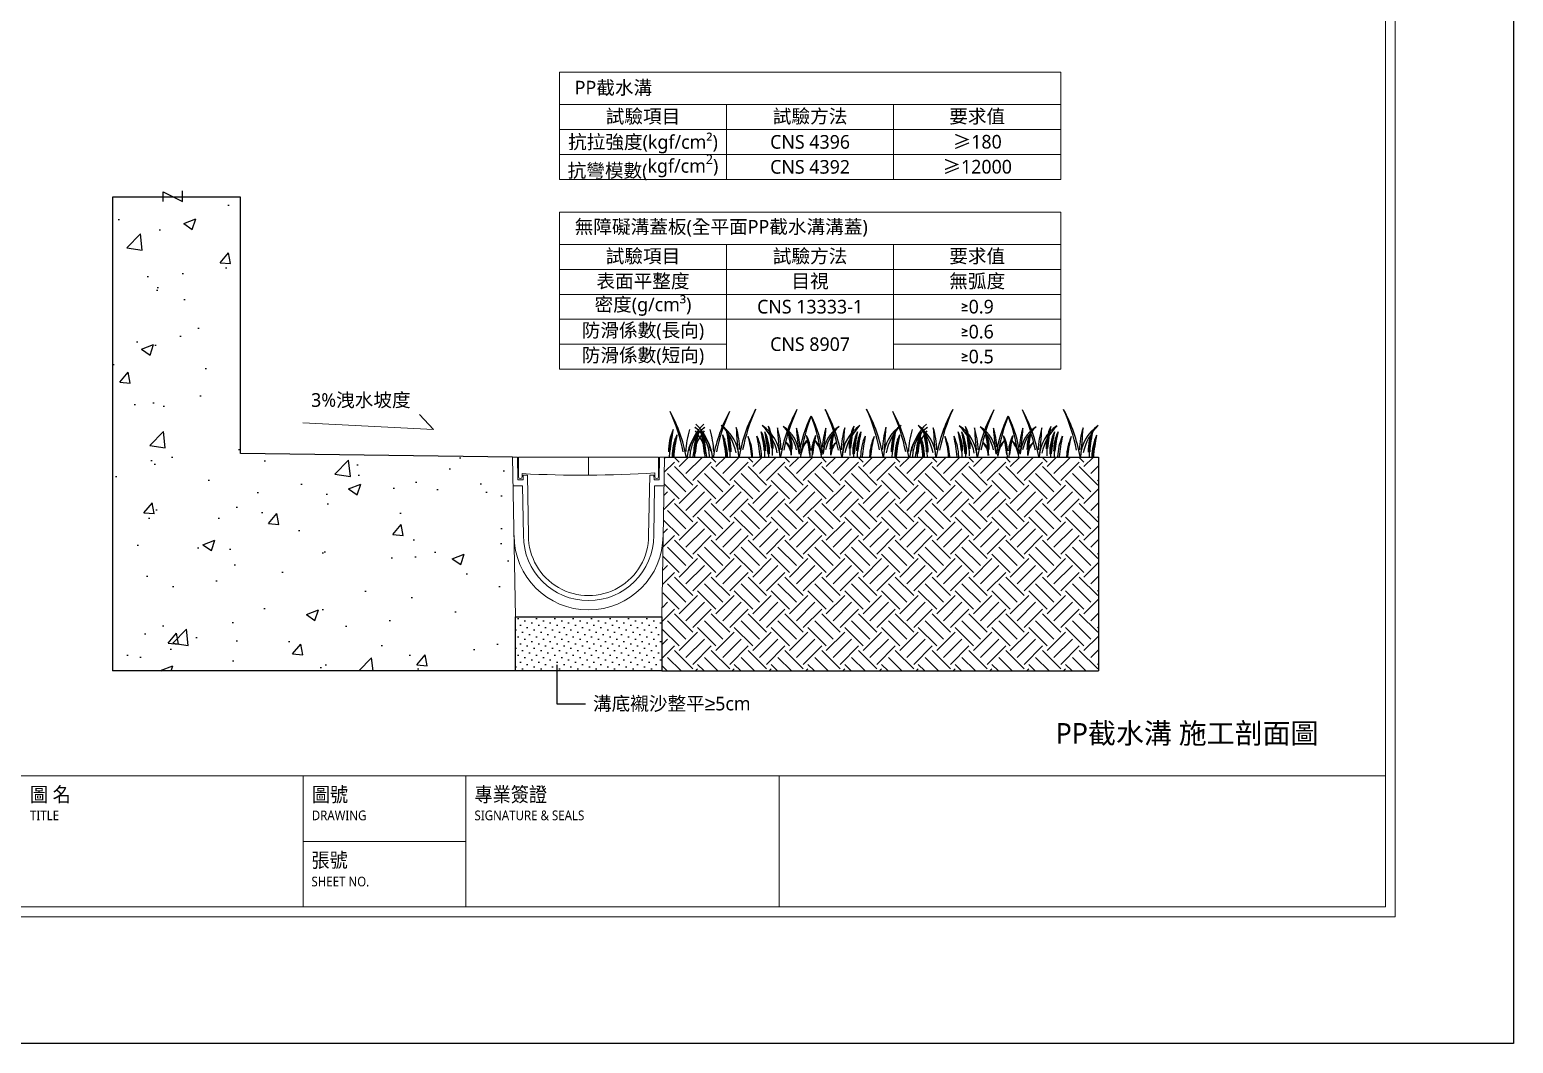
# Model space of a CAD drawing. Header units: millimetres. Extents: x 4267 to 8467, y 166 to 3136.
# Drawn here: x 6294 to 8467, y 166 to 1651 of the extents above; entities that cross this region are included whole.
import ezdxf
from ezdxf.enums import TextEntityAlignment as Align

# ---------------------------------------------------------------- set-up
doc = ezdxf.new("R2010")
doc.units = ezdxf.units.MM
doc.layers.add('0-HATCH', color=7, linetype='Continuous')
doc.styles.add('圖框文字', font='Microsoft JhengHei.ttf')
doc.styles.add('微軟正黑體', font='Microsoft JhengHei.ttf')

msp = doc.modelspace()

# ---------------------------------------------------------------- hatches: boundary and pattern name
at = {"layer": '0-HATCH'}
h = msp.add_hatch(dxfattribs=at)
h.set_pattern_fill('AR-CONC', color=256)
h.set_pattern_definition([(50, (-2918.16, -680.22), (182.1847, -15.939), [19.05, -209.55]), (355, (-2918.16, -680.22), (-35.2434, 191.057), [15.24, -167.6406]), (100.4514, (-2902.98, -681.55), (146.9412, 175.1178), [16.19, -178.0902]), (46.1842, (-2918.16, -629.42), (271.079, -42.0423), [28.575, -314.325]), (96.6356, (-2895.57, -632.92), (237.404, 247.426), [24.285, -267.1356]), (351.184, (-2918.16, -629.42), (237.404, 247.426), [22.86, -251.46]), (21, (-2892.76, -642.12), (151.6144, -102.2652), [19.05, -209.55]), (326, (-2892.76, -642.12), (61.802, 184.188), [15.24, -167.64]), (71.4514, (-2880.13, -650.64), (213.4164, 81.9228), [16.19, -178.09]), (37.5, (-2918.16, -680.22), (3.0886, 84.55504), [0, -165.608, 0, -170.18, 0, -168.275]), (7.5, (-2918.16, -680.22), (66.8197, 100.1806), [0, -97.028, 0, -161.798, 0, -64.135]), (327.5, (-2974.804, -680.22), (135.5906, -5.72874), [0, -63.5, 0, -198.12, 0, -262.89]), (317.5, (-3000.2, -680.22), (148.1292, 25.4265), [0, -82.55, 0, -131.572, 0, -186.69])])
h.paths.add_polyline_path([(6603, 1029.8), (6603, 1405), (6518.3, 1405), (6518.3, 1398.6), (6505.5, 1405), (6415.9, 1405), (6415.9, 711.1), (7005.7, 711.1), (7005.7, 790.3), (7003.7, 905.6, -0.009159), (7003.6, 909.6), (7001.6, 1024.3)])
h = msp.add_hatch(dxfattribs=at)
h.set_pattern_fill('EARTH', color=256, scale=6, angle=45)
h.set_pattern_definition([(45, (-2918.162, -680.22), (0, 53.88154), [38.1, -38.1]), (45, (-2928.265, -670.117), (0, 53.88154), [38.1, -38.1]), (45, (-2938.368, -660.014), (0, 53.88154), [38.1, -38.1]), (135, (-2938.368, -653.28), (-53.88154, 0), [38.1, -38.1]), (135, (-2928.265, -643.176), (-53.88154, 0), [38.1, -38.1]), (135, (-2918.162, -633.073), (-53.88154, 0), [38.1, -38.1])])
h.paths.add_polyline_path([(7859.3, 1024.3), (7223.8, 1024.3), (7219.8, 711.1), (7859.3, 711.1)])
h = msp.add_hatch(dxfattribs=at)
h.set_pattern_fill('DOTS', color=256, scale=6, angle=45)
h.set_pattern_definition([(45, (-2918.162, -680.219), (-3.367596, 10.102788), [0, -9.525])])
h.paths.add_polyline_path([(7219.8, 711.1), (7219.8, 790.3), (7005.7, 790.3), (7005.7, 711.1)])

# ---------------------------------------------------------------- linework, layer by layer
for p, q in [((8466.8, 3135.5, 163.2), (8466.8, 165.5, 163.2)), ((6489.7, 1398.6), (6489.7, 1412.8)), ((6489.7, 1412.8), (6518.3, 1398.6)), ((6518.3, 1398.6), (6518.3, 1414.3)), ((6603, 1405), (6415.9, 1405)), ((6415.9, 1405), (6415.9, 711.1)), ((6603, 1029.8), (6603, 1405)), ((7001.6, 1024.3), (6603, 1029.8)), ((7223.8, 1024.3), (7859.3, 1024.3)), ((7859.3, 1024.3), (7859.3, 711.1)), ((7066.1, 719.9), (7066.1, 662.9)), ((7005.7, 711.1), (6415.9, 711.1)), ((7219.8, 711.1), (7859.3, 711.1)), ((7066.1, 662.9), (7108.4, 662.9)), ((8466.8, 165.5, 163.2), (4266.8, 165.5, 163.2))]:
    msp.add_line(p, q)
at = {"lineweight": 5}
for p, q in [((8279.8, 2936.7, 163.2), (8279.8, 557.5, 163.2)), ((8279.8, 365.3, 163.2), (8279.8, 2936.7, 163.2)), ((7070, 1588.2), (7804.1, 1588.2)), ((7070, 1588.2), (7070, 1431.2)), ((7804.1, 1588.2), (7804.1, 1431.2)), ((7070, 1540.8), (7804.1, 1540.8)), ((7314.7, 1540.8), (7314.7, 1431.2)), ((7559.4, 1540.8), (7559.4, 1431.2)), ((7070, 1504.3), (7804.1, 1504.3)), ((7070, 1467.7), (7804.1, 1467.7)), ((7070, 1431.2), (7804.1, 1431.2)), ((7070, 1383.3), (7804.1, 1383.3)), ((7070, 1383.3), (7070, 1153.2)), ((7804.1, 1383.3), (7804.1, 1153.2)), ((7070, 1335.9), (7804.1, 1335.9)), ((7314.7, 1335.9), (7314.7, 1153.2)), ((7559.4, 1335.9), (7559.4, 1153.2)), ((7070, 1299.4), (7804.1, 1299.4)), ((7070, 1262.8), (7804.1, 1262.8)), ((7070, 1226.3), (7804.1, 1226.3)), ((7070, 1189.7), (7314.7, 1189.7)), ((7559.4, 1189.7), (7804.1, 1189.7)), ((7070, 1153.2), (7804.1, 1153.2)), ((6885.7, 1065), (6865.4, 1087)), ((6694.6, 1074.8), (6885.7, 1065)), ((7001.6, 1024.3), (7008.6, 1024.5)), ((7001.6, 1024.3), (7005.7, 790.3)), ((7008.6, 1024.5), (7009.2, 990.9)), ((7010.3, 1024.5), (7010.3, 995.4)), ((7010.3, 1024.5), (7112.7, 1024.5)), ((7215.1, 1024.5), (7112.7, 1024.5)), ((7215.1, 1024.5), (7215.1, 995.4)), ((7216.8, 1024.5), (7216.2, 990.9)), ((7223.8, 1024.3), (7216.8, 1024.5)), ((7219.8, 790.3), (7223.8, 1024.3)), ((7015.5, 995.4), (7015.5, 1000.1)), ((7209.9, 995.4), (7209.9, 1001.2)), ((7002.3, 982.2), (7016, 982.2)), ((7009.2, 990.9), (7016.8, 990.9)), ((7016, 982.2), (7017.3, 909.5)), ((7016.8, 990.9), (7016.9, 997.9)), ((7016.9, 997.9), (7023.2, 997.9)), ((7023.2, 997.9), (7024.7, 909.5)), ((7202.3, 997.9), (7200.7, 909.5)), ((7208.5, 997.9), (7202.3, 997.9)), ((7209.4, 982.2), (7208.1, 909.5)), ((7208.6, 990.9), (7208.5, 997.9)), ((7216.2, 990.9), (7208.6, 990.9)), ((7223.1, 982.2), (7209.4, 982.2)), ((7005.7, 790.3), (7219.8, 790.3)), ((8279.8, 557.5, 163.2), (4453.8, 557.5, 163.2)), ((8279.8, 557.5, 163.2), (4453.8, 557.5, 163.2)), ((6694.8, 557.5, 163.2), (6933, 557.5, 163.2)), ((6694.8, 557.5, 163.2), (6694.8, 365.3, 163.2)), ((6933, 557.5, 163.2), (6933, 365.3, 163.2)), ((6933, 557.5, 163.2), (6933, 365.3, 163.2)), ((7391.9, 557.5, 163.2), (7391.9, 365.3, 163.2)), ((6694.8, 461.4, 163.2), (6933, 461.4, 163.2)), ((4453.8, 365.3, 163.2), (8279.8, 365.3, 163.2))]:
    msp.add_line(p, q, dxfattribs=at)
at = {"color": 4, "lineweight": 5}
for p, q in [((8294, 351.1, 163.2), (8294, 2950.9, 163.2)), ((4439.6, 351.1, 163.2), (8294, 351.1, 163.2))]:
    msp.add_line(p, q, dxfattribs=at)
at = {"lineweight": 5}
msp.add_lwpolyline([(7112.7, 1024.5), (7112.9, 1024.5), (7112.9, 997.9), (7112.7, 997.9)], close=True, dxfattribs=at)
msp.add_lwpolyline([(7005.7, 790.3), (7219.8, 790.3), (7219.8, 711.1), (7005.7, 711.1)], close=True)
for centre, radius, start, end in [((6986.5, 979.6), 269.9, 11.17, 24.4499), ((7036.9, 984.6), 222.5, 10.5508, 28.6766), ((7514.3, 984.6), 222.5, 151.3234, 169.4492), ((7564.8, 979.6), 269.9, 155.5501, 168.83), ((7552.6, 987.6), 222.5, 151.3234, 170.2265), ((7603.1, 982.6), 269.9, 155.5501, 168.83), ((7613, 987.3), 222.5, 151.3234, 170.1513), ((7663.5, 982.3), 269.9, 155.5501, 168.83), ((7213.8, 982.3), 269.9, 11.17, 24.4499), ((7264.2, 987.3), 222.5, 9.8487, 28.6766), ((7274.1, 982.6), 269.9, 11.17, 24.4499), ((7324.6, 987.6), 222.5, 9.7735, 28.6766), ((7312.4, 979.6), 269.9, 11.17, 24.4499), ((7362.9, 984.6), 222.5, 10.5508, 28.6766), ((7841.1, 987.3), 222.5, 151.3234, 170.2265), ((7891.6, 982.3), 269.9, 155.5501, 168.83), ((7901.5, 987), 222.5, 151.3234, 170.1513), ((7952, 982.1), 269.9, 155.5501, 168.83), ((7502.2, 982.1), 269.9, 11.17, 24.4499), ((7552.7, 987), 222.5, 9.8487, 28.6766), ((7562.6, 982.3), 269.9, 11.17, 24.4499), ((7613.1, 987.3), 222.5, 9.7735, 28.6766), ((7302.7, 1033.9), 72.9, 154.9752, 181.4176), ((7362.4, 1026.5), 131.4, 163.1006, 180.5183), ((7537.3, 1004.5), 306.6, 168.6795, 174.759), ((7381.5, 1027.9), 126.4, 163.0875, 177.9595), ((7314.4, 1019.5), 57.7, 123.2103, 174.1927), ((7333.7, 1017.9), 75.8, 133.5703, 168.5592), ((7318.8, 1023.4), 57.7, 129.4517, 178.0701), ((7236.8, 1019.5), 57.7, 5.8073, 56.7897), ((7232.4, 1023.4), 57.7, 1.9299, 50.5483), ((7217.5, 1017.9), 75.8, 11.4408, 46.4297), ((7169.7, 1027.9), 126.4, 2.0405, 16.9125), ((7275.1, 1022.5), 57.7, 1.8598, 56.7897), ((7254.5, 1015.8), 75.8, 11.4408, 46.4297), ((7188.9, 1026.5), 131.4, 359.4817, 16.8994), ((7248.5, 1033.9), 72.9, 358.5824, 25.0248), ((7013.9, 1004.5), 306.6, 5.241, 11.3205), ((7208.1, 1030.9), 126.4, 2.0405, 16.9125), ((8020.1, 1101.9), 692, 182.8352, 186.3708), ((7335.5, 1022.2), 57.7, 3.1321, 56.7897), ((7314.8, 1015.5), 75.8, 11.4408, 46.4297), ((7250.6, 1031.2), 131.4, 357.9778, 16.8994), ((7310.2, 1038.6), 72.9, 358.5824, 25.0248), ((7075.6, 1009.2), 306.6, 5.241, 11.3205), ((7268.4, 1030.6), 126.4, 2.0405, 16.9125), ((8080.5, 1101.6), 692, 182.8352, 186.3708), ((7371.2, 1027), 49.8, 2.9111, 57.8411), ((7353.4, 1020.9), 65.5, 12.4922, 47.4811), ((7313.1, 1033.2), 109.2, 3.0919, 17.9638), ((8013.5, 1107.4), 597.9, 183.8865, 187.4222), ((7611.4, 1001.2), 192.3, 154.3375, 171.7353), ((7655.1, 997.8), 233.2, 158.5018, 169.8813), ((7265.8, 1001.2), 192.3, 8.2647, 25.6625), ((7222.1, 997.8), 233.2, 10.1187, 21.4982), ((7564.2, 1033.2), 109.2, 162.0362, 176.9081), ((7506.1, 1027), 49.8, 122.1589, 177.0889), ((6863.8, 1107.4), 597.9, 352.5778, 356.1135), ((7523.8, 1020.9), 65.5, 132.5189, 167.5078), ((7608.8, 1030.6), 126.4, 163.0875, 177.9595), ((7541.7, 1022.2), 57.7, 123.2103, 176.8679), ((6796.7, 1101.6), 692, 353.6292, 357.1648), ((7562.4, 1015.5), 75.8, 133.5703, 168.5592), ((7567, 1038.6), 72.9, 154.9752, 181.4176), ((7626.7, 1031.2), 131.4, 163.1006, 182.0222), ((7801.6, 1009.2), 306.6, 168.6795, 174.759), ((7669.2, 1030.9), 126.4, 163.0875, 177.9595), ((7602.1, 1022.5), 57.7, 123.2103, 178.1402), ((6857.1, 1101.9), 692, 353.6292, 357.1648), ((7622.8, 1015.8), 75.8, 133.5703, 168.5592), ((7628.7, 1033.9), 72.9, 154.9752, 181.4176), ((7688.4, 1026.5), 131.4, 163.1006, 180.5183), ((7863.3, 1004.5), 306.6, 168.6795, 174.759), ((7707.5, 1027.9), 126.4, 163.0875, 177.9595), ((7640.4, 1019.5), 57.7, 123.2103, 174.1927), ((7659.7, 1017.9), 75.8, 133.5703, 168.5592), ((7644.8, 1023.4), 57.7, 129.4517, 178.0701), ((7563.6, 1022.2), 57.7, 1.8598, 56.7897), ((7543, 1015.5), 75.8, 11.4408, 46.4297), ((7496.5, 1030.6), 126.4, 2.0405, 16.9125), ((8308.6, 1101.6), 692, 182.8352, 186.3708), ((7624, 1021.9), 57.7, 3.1321, 56.7897), ((7603.3, 1015.2), 75.8, 11.4408, 46.4297), ((7539, 1030.9), 131.4, 357.9778, 16.8994), ((7598.7, 1038.3), 72.9, 358.5824, 25.0248), ((7364.1, 1008.9), 306.6, 5.241, 11.3205), ((7556.9, 1030.3), 126.4, 2.0405, 16.9125), ((8369, 1101.3), 692, 182.8352, 186.3708), ((7659.7, 1026.7), 49.8, 2.9111, 57.8411), ((7641.9, 1020.6), 65.5, 12.4922, 47.4811), ((7601.6, 1032.9), 109.2, 3.0919, 17.9638), ((8302, 1107.1), 597.9, 183.8865, 187.4222), ((7899.9, 1000.9), 192.3, 154.3375, 171.7353), ((7943.6, 997.5), 233.2, 158.5018, 169.8813), ((7554.3, 1000.9), 192.3, 8.2647, 25.6625), ((7510.6, 997.5), 233.2, 10.1187, 21.4982), ((7852.6, 1032.9), 109.2, 162.0362, 176.9081), ((7794.6, 1026.7), 49.8, 122.1589, 177.0889), ((7152.3, 1107.1), 597.9, 352.5778, 356.1135), ((7812.3, 1020.6), 65.5, 132.5189, 167.5078), ((7897.3, 1030.3), 126.4, 163.0875, 177.9595), ((7830.2, 1021.9), 57.7, 123.2103, 176.8679), ((7085.2, 1101.3), 692, 353.6292, 357.1648), ((7850.9, 1015.2), 75.8, 133.5703, 168.5592), ((7855.5, 1038.3), 72.9, 154.9752, 181.4176), ((7915.2, 1030.9), 131.4, 163.1006, 182.0222), ((8090.1, 1008.9), 306.6, 168.6795, 174.759), ((7957.7, 1030.6), 126.4, 163.0875, 177.9595), ((7890.6, 1022.2), 57.7, 123.2103, 178.1402), ((7145.6, 1101.6), 692, 353.6292, 357.1648), ((7911.3, 1015.5), 75.8, 133.5703, 168.5592), ((7308.1, 1026), 72.9, 154.9752, 180.5058), ((7367.8, 1018.6), 131.4, 163.1006, 177.069), ((7542.7, 996.6), 306.6, 168.6795, 174.759), ((7200.5, 1014.1), 52.8, 42.7551, 43.9325), ((7219, 1023.1), 33.9, 52.9943, 54.6971), ((7340.1, 1013.7), 75.8, 139.8117, 171.2064), ((7339.7, 1030.8), 72.9, 154.9752, 181.4176), ((7399.3, 1023.4), 131.4, 163.1006, 179.1684), ((7574.3, 1001.4), 306.6, 168.6795, 174.759), ((7211.2, 1013.7), 75.8, 8.7936, 40.1883), ((7151.9, 1023.4), 131.4, 0.8316, 16.8994), ((7211.6, 1030.8), 72.9, 358.5824, 25.0248), ((6977, 1001.4), 306.6, 5.241, 11.3205), ((7243.2, 1026), 72.9, 359.4942, 25.0248), ((7183.5, 1018.6), 131.4, 2.931, 16.8994), ((7008.6, 996.6), 306.6, 5.241, 11.3205), ((7332.3, 1023.1), 33.9, 125.3029, 127.0057), ((7350.8, 1014.1), 52.8, 136.0675, 137.2449), ((7280.1, 1023.8), 72.9, 1.1849, 25.0248), ((7220.5, 1016.5), 131.4, 3.8706, 16.8994), ((7293.3, 1024.3), 72.9, 0.8332, 25.0248), ((7058.7, 994.9), 306.6, 5.6941, 11.3205), ((7257.6, 1026.6), 113.5, 359.0291, 17.9508), ((7309.1, 1033.9), 63, 359.6338, 26.0762), ((7106.8, 1004.8), 264.9, 6.2924, 12.3719), ((7304.9, 1030.7), 72.9, 358.5824, 25.0248), ((7245.2, 1023.3), 131.4, 0.8892, 16.8994), ((7070.2, 1001.3), 306.6, 5.241, 11.3205), ((7380.8, 1026), 28.8, 2.4753, 44.6211), ((7391, 1030), 19.2, 7.7404, 57.4701), ((7296.6, 1029.1), 113.5, 359.0291, 17.9508), ((7348, 1036.4), 63, 359.6338, 26.0762), ((7145.8, 1007.3), 264.9, 6.2924, 12.3719), ((7452.5, 1027.2), 29.3, 130.7953, 179.0291), ((7468.6, 1019.7), 45.7, 140.3139, 172.9497), ((7375.4, 1028.2), 63, 5.1325, 26.0762), ((7324, 1020.9), 113.5, 2.2197, 17.9508), ((7173.2, 999.2), 264.9, 6.2924, 12.3719), ((7501.8, 1028.2), 63, 153.9238, 174.8675), ((7553.2, 1020.9), 113.5, 162.0492, 177.7803), ((7704, 999.2), 264.9, 167.6281, 173.7076), ((7408.7, 1019.7), 45.7, 7.0503, 39.6861), ((7424.8, 1027.2), 29.3, 0.9709, 49.2047), ((7529.2, 1036.4), 63, 153.9238, 180.3662), ((7580.7, 1029.1), 113.5, 162.0492, 180.9709), ((7486.2, 1030), 19.2, 122.5299, 172.2596), ((7496.4, 1026), 28.8, 135.3789, 177.5247), ((7731.4, 1007.3), 264.9, 167.6281, 173.7076), ((7572.4, 1030.7), 72.9, 154.9752, 181.4176), ((7632, 1023.3), 131.4, 163.1006, 179.1108), ((7807, 1001.3), 306.6, 168.6795, 174.759), ((7568.2, 1033.9), 63, 153.9238, 180.3662), ((7619.6, 1026.6), 113.5, 162.0492, 180.9709), ((7770.4, 1004.8), 264.9, 167.6281, 173.7076), ((7584, 1024.3), 72.9, 154.9752, 179.1668), ((7818.6, 994.9), 306.6, 168.6795, 174.3059), ((7597.1, 1023.8), 72.9, 154.9752, 178.8151), ((7656.8, 1016.5), 131.4, 163.1006, 176.1294), ((7634.1, 1026), 72.9, 154.9752, 180.5058), ((7693.7, 1018.6), 131.4, 163.1006, 177.069), ((7868.7, 996.6), 306.6, 168.6795, 174.759), ((7526.5, 1014.1), 52.8, 42.7551, 43.9325), ((7544.9, 1023.1), 33.9, 52.9943, 54.6971), ((7666.1, 1013.7), 75.8, 139.8117, 171.2064), ((7665.6, 1030.8), 72.9, 154.9752, 181.4176), ((7725.3, 1023.4), 131.4, 163.1006, 179.1684), ((7900.3, 1001.4), 306.6, 168.6795, 174.759), ((7531.7, 1025.7), 72.9, 359.4942, 25.0248), ((7472, 1018.3), 131.4, 2.931, 16.8994), ((7297.1, 996.3), 306.6, 5.241, 11.3205), ((7477.4, 1026.2), 131.4, 359.4817, 16.8994), ((7537, 1033.6), 72.9, 358.5824, 25.0248), ((7302.4, 1004.2), 306.6, 5.241, 11.3205), ((7568.6, 1023.5), 72.9, 1.1849, 25.0248), ((7508.9, 1016.2), 131.4, 3.8706, 16.8994), ((7581.8, 1024), 72.9, 0.8332, 25.0248), ((7347.2, 994.6), 306.6, 5.6941, 11.3205), ((7546.1, 1026.3), 113.5, 359.0291, 17.9508), ((7597.5, 1033.6), 63, 359.6338, 26.0762), ((7395.3, 1004.5), 264.9, 6.2924, 12.3719), ((7593.3, 1030.4), 72.9, 358.5824, 25.0248), ((7533.7, 1023), 131.4, 0.8892, 16.8994), ((7358.7, 1001), 306.6, 5.241, 11.3205), ((7669.3, 1025.7), 28.8, 2.4753, 44.6211), ((7679.5, 1029.7), 19.2, 7.7404, 57.4701), ((7585.1, 1028.8), 113.5, 359.0291, 17.9508), ((7636.5, 1036.1), 63, 359.6338, 26.0762), ((7434.3, 1007.1), 264.9, 6.2924, 12.3719), ((7741, 1026.9), 29.3, 130.7953, 179.0291), ((7757.1, 1019.4), 45.7, 140.3139, 172.9497), ((7663.9, 1028), 63, 5.1325, 26.0762), ((7612.5, 1020.7), 113.5, 2.2197, 17.9508), ((7461.7, 998.9), 264.9, 6.2924, 12.3719), ((7790.3, 1028), 63, 153.9238, 174.8675), ((7841.7, 1020.7), 113.5, 162.0492, 177.7803), ((7992.5, 998.9), 264.9, 167.6281, 173.7076), ((7697.2, 1019.4), 45.7, 7.0503, 39.6861), ((7713.2, 1026.9), 29.3, 0.9709, 49.2047), ((7817.7, 1036.1), 63, 153.9238, 180.3662), ((7869.1, 1028.8), 113.5, 162.0492, 180.9709), ((7774.7, 1029.7), 19.2, 122.5299, 172.2596), ((7784.9, 1025.7), 28.8, 135.3789, 177.5247), ((8019.9, 1007.1), 264.9, 167.6281, 173.7076), ((7860.9, 1030.4), 72.9, 154.9752, 181.4176), ((7920.5, 1023), 131.4, 163.1006, 179.1108), ((8095.5, 1001), 306.6, 168.6795, 174.759), ((7856.7, 1033.6), 63, 153.9238, 180.3662), ((7908.1, 1026.3), 113.5, 162.0492, 180.9709), ((8058.9, 1004.5), 264.9, 167.6281, 173.7076), ((7872.5, 1024), 72.9, 154.9752, 179.1668), ((8107.1, 994.6), 306.6, 168.6795, 174.3059), ((7885.6, 1023.5), 72.9, 154.9752, 178.8151), ((7945.3, 1016.2), 131.4, 163.1006, 176.1294), ((7917.2, 1033.6), 72.9, 154.9752, 181.4176), ((7976.9, 1026.2), 131.4, 163.1006, 180.5183), ((8151.8, 1004.2), 306.6, 168.6795, 174.759), ((7922.6, 1025.7), 72.9, 154.9752, 180.5058), ((7982.2, 1018.3), 131.4, 163.1006, 177.069), ((8157.2, 996.3), 306.6, 168.6795, 174.759)]:
    msp.add_arc(centre, radius, start, end)
for centre, radius, start, end in [((7103.2, 2730.9), 1733, 267.0983, 273.5293), ((7012.9, 995.4), 2.59, 180, 0), ((7212.5, 995.4), 2.59, 180, 0), ((7112.7, 909.5), 109.1, 180, 0), ((7112.7, 909.5), 95.4, 180, 0), ((7112.7, 909.5), 88, 179.9894, 0)]:
    msp.add_arc(centre, radius, start, end, dxfattribs=at)

# ---------------------------------------------------------------- texts
at = {"color": 3, "lineweight": 5, "style": '圖框文字', "width": 0.91}
for s, p in [('圖 名', (6294.9, 530.1, 163.2)), ('圖號', (6707.5, 530.1, 163.2)), ('專業簽證', (6945.7, 530.1, 163.2)), ('張號', (6707, 434, 163.2))]:
    msp.add_text(s, height=21.43, dxfattribs=at).set_placement(p, align=Align.MIDDLE_LEFT)
at = {"lineweight": 5, "style": '圖框文字', "width": 0.91}
for s, height, p in [('TITLE', 14.21, (6294.9, 499.5, 163.2)), ('DRAWING', 14.21, (6707.5, 499.5, 163.2)), ('SIGNATURE & SEALS', 14.212, (6945.7, 499.5, 163.2)), ('SHEET NO.', 14.21, (6707, 402.6, 163.2))]:
    msp.add_text(s, height=height, dxfattribs=at).set_placement(p, align=Align.MIDDLE_LEFT)
at = {"lineweight": 5, "char_height": 20, "style": '微軟正黑體'}
for s, insert, width, attachment_point in [('PP截水溝', (7092.5, 1564.5), 730.039, 4), ('試驗項目', (7192.4, 1522.5), 240.639, 5), ('試驗方法', (7437.1, 1522.5), 240.639, 5), ('要求值', (7681.8, 1522.5), 240.639, 5), ('\\A1;抗拉強度(kgf/cm²)', (7192.4, 1482.7), 240.639, 5), ('CNS 4396', (7437.1, 1486), 240.639, 5), ('{\\fSimSun|b0|i0|c134|p2;≥}180', (7681.8, 1486), 240.639, 5), ('抗彎模數({\\A1;kgf/cm\\H0.7x;\\S2^ ;\\H1.42857x;)}', (7192.4, 1447.6), 240.639, 5), ('\\A1;CNS 4392', (7437.1, 1449.4), 240.639, 5), ('{\\fSimSun|b0|i0|c134|p2;≥}12000', (7681.8, 1449.4), 240.639, 5), ('無障礙溝蓋板(全平面PP截水溝溝蓋)', (7092.5, 1359.6), 730.039, 4), ('試驗項目', (7192.4, 1317.7), 240.639, 5), ('試驗方法', (7437.1, 1317.7), 240.639, 5), ('要求值', (7681.8, 1317.7), 240.639, 5), ('表面平整度', (7192.4, 1281.1), 240.639, 5), ('目視', (7437.1, 1281.1), 240.639, 5), ('無弧度', (7681.8, 1281.1), 78.237, 5), ('密度(g/cm³)', (7192.4, 1244.6), 240.639, 5), ('CNS 13333-1', (7437.1, 1244.6), 240.639, 5), ('≥0.9', (7681.8, 1244.6), 240.639, 5), ('防滑係數(長向)', (7192.4, 1208), 240.639, 5), ('≥0.6', (7681.8, 1208), 240.639, 5), ('\\A1;CNS 8907', (7437.1, 1189.7), 240.639, 5), ('防滑係數(短向)', (7192.4, 1171.5), 240.639, 5), ('≥0.5', (7681.8, 1171.5), 240.639, 5)]:
    msp.add_mtext(s, dxfattribs=dict(at, insert=insert, width=width, attachment_point=attachment_point))
at = {"lineweight": 5, "attachment_point": 1, "style": '微軟正黑體'}
for s, width, heights, insert, char_height in [('3%洩水坡度', 159.403, [26.1], (6706.5, 1118), 20), ('\\A1;溝底襯沙整平{\\A0;\\fArial|b0|i0|c0|p34;≥}5cm', 293.319, [0], (7119.2, 673.3), 20), ('PP截水溝 施工剖面圖', 371.126, [0], (7796.7, 634.7, 163.2), 30)]:
    msp.add_mtext_dynamic_manual_height_columns(s, width=width, gutter_width=16.9, heights=heights, dxfattribs=dict(at, insert=insert, char_height=char_height))

doc.saveas('drawing.dxf')
